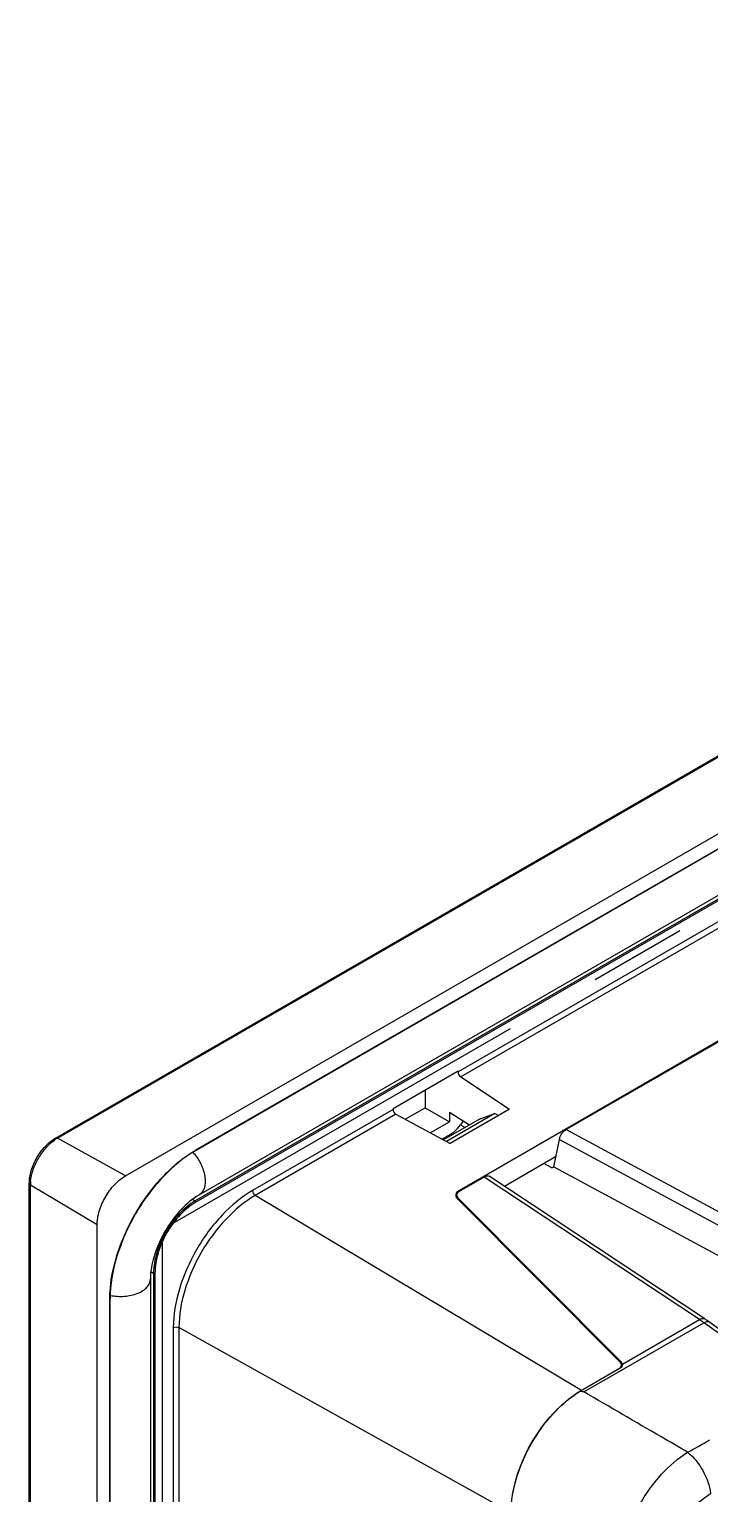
# Model space of a CAD drawing. Header units: millimetres. Extents: x 0 to 594, y 0 to 420.
# Drawn here: x 337.32 to 354.35, y 40.71 to 77.37 of the extents above; entities that cross this region are included whole.
import ezdxf

# ---------------------------------------------------------------- set-up
doc = ezdxf.new("R2010")
doc.units = ezdxf.units.MM
doc.header["$LTSCALE"] = 32.67
doc.linetypes.add('CENTER', pattern=[0.6, 0.375, -0.075, 0.075, -0.075])
doc.layers.get('0').update_dxf_attribs({"linetype": 'CONTINUOUS'})
for name, color, linetype in [('AUSFORMSCHRAEGEN', 7, 'CONTINUOUS'), ('FASEN', 7, 'CONTINUOUS'), ('KURVEN', 7, 'CONTINUOUS'), ('RUNDUNGEN', 7, 'CONTINUOUS')]:
    doc.layers.add(name, color=color, linetype=linetype)

msp = doc.modelspace()

# ---------------------------------------------------------------- linework, layer by layer
at = {"color": 7, "linetype": 'CONTINUOUS'}
for p, q in [((386.1112, 73.9034), (341.5636, 48.184)), ((340.3475, 46.0778), (340.3475, 12.6014))]:
    msp.add_line(p, q, dxfattribs=at)
msp.add_arc((340.532, 48.4703), 1.1823, 38.77815, 41.74124, dxfattribs=at)
for points, knots in [([(341.4537, 49.2108), (341.5248, 49.1223), (341.6398, 48.9312), (341.7165, 48.6705), (341.7216, 48.474), (341.6977, 48.3499), (341.6462, 48.2488), (341.5925, 48.2007), (341.5636, 48.184)], [0, 0, 0, 0, 0.2994992, 0.5815762, 0.7056967, 0.8153789, 0.9118125, 1, 1, 1, 1]), ([(341.5635, 48.184), (341.3984, 48.0887), (341.076, 47.8102), (340.692, 47.2831), (340.4275, 46.687), (340.3475, 46.2685), (340.3475, 46.0778)], [0, 0, 0, 0, 0.2274141, 0.4999871, 0.7725679, 1, 1, 1, 1]), ([(339.3432, 45.6705), (339.459, 45.6464), (339.6932, 45.633), (339.9734, 45.6911), (340.1597, 45.7851), (340.2636, 45.8699), (340.3312, 45.9687), (340.3475, 46.0429), (340.3475, 46.0778)], [0, 0, 0, 0, 0.2961022, 0.5798785, 0.7052988, 0.8158295, 0.9123519, 1, 1, 1, 1])]:
    msp.add_open_spline(points, degree=3, knots=knots, dxfattribs=at)
at = {"layer": 'AUSFORMSCHRAEGEN', "color": 7, "linetype": 'CONTINUOUS'}
for p, q in [((339.7213, 48.66), (387.8045, 76.4206)), ((362.1418, 56.4134), (348.0598, 48.2832)), ((348.0481, 51.284), (346.4205, 50.3444)), ((347.2272, 50.8102), (347.2272, 50.3684)), ((346.7265, 50.0793), (347.2272, 50.3684)), ((347.2272, 50.3684), (347.8336, 50.0183)), ((347.8336, 50.2577), (347.8336, 50.0183)), ((347.8336, 50.2577), (348.3359, 49.941)), ((349.3379, 50.3295), (347.853, 49.4722)), ((347.3537, 49.7413), (347.8336, 50.0183)), ((348.5996, 50.0933), (347.6828, 49.5639)), ((348.9667, 50.2236), (347.7559, 49.5245)), ((348.5996, 50.0933), (348.9667, 50.2236)), ((348.9667, 50.2236), (349.0642, 50.1715)), ((347.6454, 49.5841), (347.8786, 49.7188)), ((349.207, 48.4048), (350.4905, 49.1458)), ((350.3986, 48.8623), (350.1949, 48.9752)), ((348.0113, 48.1174), (348.0113, 48.1817)), ((348.0213, 48.1051), (352.1032, 44.0029)), ((348.0425, 48.1142), (348.0425, 48.0837)), ((348.0425, 48.1142), (352.1245, 44.0121)), ((348.0598, 48.2832), (348.0598, 48.2626)), ((339.0141, 9.8763), (339.0141, 47.4353)), ((352.1244, 44.0095), (352.1244, 43.9743)), ((352.0647, 43.8248), (351.141, 43.2916))]:
    msp.add_line(p, q, dxfattribs=at)
for centre, radius, start, end in [((348.7984, 49.4964), 0.8254, 138.7399, 147.1078), ((351.9585, 44.0092), 0.2127, 299.93514, 305.57985), ((352.0504, 43.928), 0.0875, 347.78914, 359.92724), ((352.343, 41.2102), 2.4036, 120.00579, 121.48285), ((352.4308, 41.068), 2.5707, 121.49595, 124.18617)]:
    msp.add_arc(centre, radius, start, end, dxfattribs=at)
for centre, major_axis, end_param in [((348.2366, 48.1776), (0.25, -0.0038), 3.6839923), ((348.2363, 48.1794), (0.225, -0.0035), 3.6840018)]:
    msp.add_ellipse(centre, major_axis=major_axis, ratio=0.5873314, start_param=2.365231, end_param=end_param, dxfattribs=at)
for points, knots in [([(347.8786, 49.7188), (347.9, 49.7311), (347.9886, 49.792), (348.0604, 49.8753), (348.1054, 49.9447)], [0, 0, 0, 0, 0.2298651, 1, 1, 1, 1]), ([(339.0141, 47.4353), (339.0141, 47.5512), (339.0576, 47.7957), (339.2092, 48.1392), (339.4309, 48.4422), (339.6209, 48.6021), (339.7213, 48.66)], [0, 0, 0, 0, 0.2372272, 0.5000009, 0.7627742, 1, 1, 1, 1]), ([(352.1327, 43.9577), (352.1313, 43.9617), (352.1242, 43.9784), (352.1129, 43.9931), (352.1032, 44.0029)], [0, 0, 0, 0, 0.2361298, 1, 1, 1, 1]), ([(352.0823, 43.8362), (352.0893, 43.8412), (352.113, 43.8604), (352.1312, 43.8879), (352.1359, 43.9095)], [0, 0, 0, 0, 0.2804112, 1, 1, 1, 1]), ([(349.3997, 40.5967), (349.4347, 40.8484), (349.5723, 41.3595), (349.9231, 42.0747), (350.3944, 42.7083), (350.7819, 43.0557), (350.9864, 43.1945)], [0, 0, 0, 0, 0.2444495, 0.5045553, 0.7622443, 1, 1, 1, 1])]:
    msp.add_open_spline(points, degree=3, knots=knots, dxfattribs=at)
msp.add_open_spline([(352.1379, 43.9279), (352.1379, 43.938), (352.1361, 43.9482), (352.1327, 43.9577)], degree=3, dxfattribs=at)
at = {"layer": 'FASEN', "color": 7, "linetype": 'CONTINUOUS'}
msp.add_line((350.3986, 48.8623), (350.4436, 48.8883), dxfattribs=at)
at = {"layer": 'KURVEN', "color": 7, "linetype": 'CENTER'}
for p, q in [((366.3298, 62.1457), (340.7937, 47.4026)), ((340.6393, 47.1355), (340.6393, 26.6301))]:
    msp.add_line(p, q, dxfattribs=at)
at = {"layer": 'RUNDUNGEN', "color": 7, "linetype": 'CONTINUOUS'}
for p, q in [((337.9742, 49.6105), (386.0575, 77.3712)), ((338.023, 49.6063), (386.1062, 77.3669)), ((341.4838, 49.3006), (386.0316, 75.02)), ((341.489, 49.312), (386.0367, 75.0314)), ((386.0194, 73.7578), (341.4716, 48.0384)), ((386.0367, 73.7274), (341.489, 48.008)), ((357.3276, 56.6217), (348.0481, 51.2642)), ((357.4007, 56.5021), (348.1139, 51.1404)), ((359.606, 54.9306), (350.7547, 49.8204)), ((348.0481, 51.2642), (348.0481, 51.284)), ((348.1139, 51.1404), (349.3379, 50.3295)), ((346.4205, 50.3246), (342.9032, 48.2939)), ((346.4205, 50.3444), (346.4205, 50.3246)), ((346.4936, 50.2049), (342.9727, 48.1721)), ((346.4936, 50.2049), (347.853, 49.4722)), ((348.1054, 49.9447), (348.223, 49.8759)), ((339.7213, 48.66), (338.023, 49.6063)), ((347.8786, 49.7188), (347.913, 49.6969)), ((350.4436, 48.8883), (350.584, 49.5708)), ((350.584, 49.5708), (356.5766, 46.3408)), ((350.7547, 49.8204), (356.7404, 46.5941)), ((350.4428, 48.8878), (359.0755, 44.2358)), ((337.3174, 10.914), (337.3174, 48.473)), ((337.3455, 10.8739), (337.3455, 48.4329)), ((339.0141, 47.4353), (337.3455, 48.4329)), ((348.6989, 48.6334), (348.0772, 48.2745)), ((354.0884, 45.063), (348.6989, 48.6334)), ((354.2232, 45.0816), (348.8281, 48.6558)), ((341.4052, 48.0781), (341.4716, 48.0384)), ((351.141, 43.2916), (342.9727, 48.1721)), ((340.3601, 46.2678), (340.4277, 46.2302)), ((340.4277, 46.2302), (340.4277, 12.7536)), ((340.4627, 46.2303), (340.4627, 12.7538)), ((339.3334, 12.1018), (339.3334, 45.5783)), ((339.3407, 12.112), (339.3407, 45.5885)), ((340.9222, 44.8626), (340.9222, 31.8034)), ((341.0624, 44.8633), (341.0624, 31.8028)), ((349.3733, 40.2297), (341.0624, 44.8633)), ((351.1984, 43.2534), (354.2001, 44.9865)), ((352.1605, 43.9499), (354.0884, 45.063)), ((354.2767, 44.9314), (354.2001, 44.9865)), ((354.2513, 45.0628), (354.2231, 45.0817)), ((354.286, 45.0389), (354.2513, 45.0628)), ((354.3189, 45.0158), (354.286, 45.0389)), ((352.1454, 43.8735), (351.167, 43.3078)), ((352.1379, 43.8735), (352.1379, 43.928)), ((352.1626, 43.9296), (352.1605, 43.9499)), ((351.167, 43.3078), (351.086, 43.2611))]:
    msp.add_line(p, q, dxfattribs=at)
msp.add_lwpolyline([(356.2512, 43.5911), (355.9678, 43.8045), (355.6296, 44.0573), (355.2918, 44.3076), (354.9544, 44.5553), (354.6175, 44.8004), (354.3189, 45.0158)], dxfattribs=at)
for centre, radius, start, end in [((338.5343, 48.7283), 1.0161, 122.36774, 125.30109), ((338.4894, 48.7989), 0.9324, 120.0153, 122.36029), ((342.9238, 46.8268), 2.8697, 119.99988, 120.20456), ((338.3248, 48.4316), 0.9793, 174.64719, 179.92338), ((342.2031, 45.5783), 2.8697, 179.79521, 179.99988), ((352.7321, 42.9425), 2.5165, 54.31293, 55.13419), ((296.4862, -35.3), 98.8778, 52.905353, 54.234826), ((352.0666, 43.9296), 0.0961, 357.58893, 359.99853), ((345.1643, 57.9669), 18.3748, 298.00859, 299.98004)]:
    msp.add_arc(centre, radius, start, end, dxfattribs=at)
for centre, major_axis, ratio, start_param, end_param in [((348.1151, 51.2213), (-0.0462, 0.0887), 0.5463818, 0.808982, 2.362325), ((346.4949, 50.2859), (-0.0541, 0.0842), 0.606731, 7.0395211, 8.5928641)]:
    msp.add_ellipse(centre, major_axis=major_axis, ratio=ratio, start_param=start_param, end_param=end_param, dxfattribs=at)
for points, knots in [([(337.3174, 48.473), (337.3174, 48.5816), (337.3571, 48.8089), (337.4973, 49.1275), (337.7031, 49.4082), (337.8801, 49.5562), (337.9742, 49.6105)], [0, 0, 0, 0, 0.2392275, 0.500003, 0.760777, 1, 1, 1, 1]), ([(337.3498, 48.5229), (337.3588, 48.6208), (337.4053, 48.822), (337.5353, 49.1056), (337.7159, 49.36), (337.8669, 49.5008), (337.9471, 49.5576)], [0, 0, 0, 0, 0.2406107, 0.5000008, 0.7593904, 1, 1, 1, 1]), ([(337.9742, 49.6105), (337.9774, 49.6124), (337.9935, 49.6183), (338.0116, 49.6126), (338.023, 49.6063)], [0, 0, 0, 0, 0.2217751, 1, 1, 1, 1]), ([(350.584, 49.5708), (350.5892, 49.5965), (350.6016, 49.6493), (350.639, 49.7218), (350.6911, 49.7815), (350.7342, 49.8085), (350.7547, 49.8204)], [0, 0, 0, 0, 0.2509388, 0.5168211, 0.7727624, 1, 1, 1, 1]), ([(339.3334, 45.5886), (339.3346, 45.9405), (339.4679, 46.682), (339.9282, 47.724), (340.6005, 48.6437), (341.176, 49.1298), (341.4801, 49.3069)], [0, 0, 0, 0, 0.237351, 0.5000009, 0.7626503, 1, 1, 1, 1]), ([(341.4838, 49.3006), (341.1798, 49.1251), (340.6042, 48.6404), (339.9321, 47.7218), (339.4726, 46.6805), (339.3407, 45.9396), (339.3407, 45.5885)], [0, 0, 0, 0, 0.2370565, 0.499999, 0.762942, 1, 1, 1, 1]), ([(337.3174, 48.473), (337.3174, 48.4693), (337.3204, 48.4524), (337.3343, 48.4396), (337.3455, 48.4329)], [0, 0, 0, 0, 0.2217737, 1, 1, 1, 1]), ([(348.6989, 48.6334), (348.721, 48.6462), (348.7603, 48.6702), (348.8114, 48.6668), (348.8281, 48.6557)], [0, 0, 0, 0, 0.5606702, 1, 1, 1, 1]), ([(341.4716, 48.0384), (341.3234, 47.9529), (341.043, 47.7168), (340.7156, 47.2694), (340.4918, 46.7622), (340.4277, 46.4013), (340.4277, 46.2302)], [0, 0, 0, 0, 0.2372178, 0.4999991, 0.7627809, 1, 1, 1, 1]), ([(342.9032, 48.2939), (342.622, 48.1315), (342.0898, 47.6836), (341.4685, 46.8347), (341.044, 45.8723), (340.9222, 45.1874), (340.9222, 44.8626)], [0, 0, 0, 0, 0.237216, 0.4999991, 0.7627827, 1, 1, 1, 1]), ([(342.9727, 48.1721), (342.7015, 48.0156), (342.1883, 47.5836), (341.5892, 46.765), (341.1798, 45.8369), (341.0624, 45.1765), (341.0624, 44.8633)], [0, 0, 0, 0, 0.2372167, 0.4999991, 0.762782, 1, 1, 1, 1]), ([(342.9032, 48.2939), (342.9032, 48.2699), (342.9195, 48.2225), (342.9521, 48.1845), (342.9727, 48.1721)], [0, 0, 0, 0, 0.4988738, 1, 1, 1, 1]), ([(341.489, 48.008), (341.3433, 47.9239), (341.0676, 47.6918), (340.7458, 47.252), (340.5258, 46.7534), (340.4627, 46.3986), (340.4627, 46.2303)], [0, 0, 0, 0, 0.2372165, 0.4999991, 0.7627822, 1, 1, 1, 1]), ([(340.9222, 44.8626), (340.9429, 44.8746), (340.9921, 44.8842), (341.0413, 44.875), (341.0624, 44.8633)], [0, 0, 0, 0, 0.4988728, 1, 1, 1, 1]), ([(354.0884, 45.063), (354.1116, 45.0751), (354.1535, 45.0977), (354.2057, 45.0931), (354.2231, 45.0817)], [0, 0, 0, 0, 0.5566867, 1, 1, 1, 1]), ([(354.1707, 45.0073), (354.1637, 45.0121), (354.1364, 45.031), (354.1089, 45.0494), (354.0884, 45.063)], [0, 0, 0, 0, 0.2566659, 1, 1, 1, 1]), ([(354.2001, 44.9865), (354.2232, 44.9988), (354.2634, 45.0219), (354.3153, 45.0184), (354.3314, 45.0069)], [0, 0, 0, 0, 0.569402, 1, 1, 1, 1]), ([(352.1454, 43.8727), (352.148, 43.8769), (352.157, 43.8932), (352.162, 43.9118), (352.1626, 43.9255)], [0, 0, 0, 0, 0.2623013, 1, 1, 1, 1]), ([(349.3733, 40.2387), (349.3733, 40.522), (349.4771, 41.1198), (349.8426, 41.963), (350.3802, 42.712), (350.8414, 43.112), (351.086, 43.2611)], [0, 0, 0, 0, 0.2363871, 0.4982696, 0.7610955, 1, 1, 1, 1]), ([(353.7932, 41.7442), (353.5741, 41.8718), (352.7094, 42.3752), (351.8445, 42.8783), (351.1984, 43.2534)], [0, 0, 0, 0, 0.2533924, 1, 1, 1, 1]), ([(352.0421, 38.7107), (352.0508, 38.9951), (352.1751, 39.5934), (352.5577, 40.4353), (353.0953, 41.1877), (353.5513, 41.5945), (353.7932, 41.7442)], [0, 0, 0, 0, 0.236321, 0.5000139, 0.7636991, 1, 1, 1, 1]), ([(353.7931, 41.7441), (353.9501, 41.6209), (354.2047, 41.2958), (354.3453, 40.9087), (354.37, 40.7077)], [0, 0, 0, 0, 0.4964041, 1, 1, 1, 1]), ([(353.228, 38.7295), (353.2292, 38.9177), (353.3059, 39.3107), (353.5543, 39.8599), (353.9056, 40.3496), (354.2077, 40.6125), (354.37, 40.7077)], [0, 0, 0, 0, 0.2390408, 0.5000056, 0.7609671, 1, 1, 1, 1])]:
    msp.add_open_spline(points, degree=3, knots=knots, dxfattribs=at)
for points in [[(341.489, 49.312), (341.489, 49.3079), (341.4875, 49.3027), (341.4838, 49.3006)], [(341.489, 48.008), (341.489, 48.0197), (341.4817, 48.0324), (341.4716, 48.0384)], [(340.4627, 46.2303), (340.4526, 46.2245), (340.4379, 46.2245), (340.4277, 46.2302)], [(339.3334, 45.5783), (339.337, 45.5804), (339.3407, 45.5843), (339.3407, 45.5885)], [(352.1376, 43.9972), (352.1336, 44.0024), (352.1291, 44.0074), (352.1245, 44.0121)], [(352.1556, 43.9661), (352.1512, 43.9772), (352.1449, 43.9877), (352.1376, 43.9972)], [(352.1605, 43.9499), (352.1593, 43.9554), (352.1576, 43.9608), (352.1556, 43.9661)], [(351.1984, 43.2534), (351.1622, 43.2636), (351.1235, 43.2624), (351.086, 43.2611)]]:
    msp.add_open_spline(points, degree=3, dxfattribs=at)

doc.saveas('drawing.dxf')
